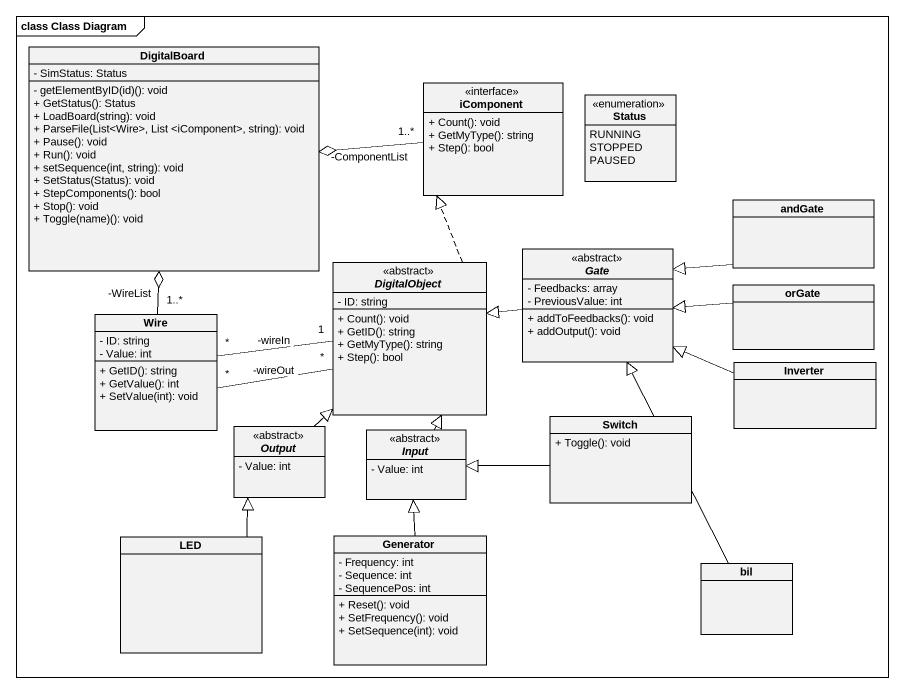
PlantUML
@startuml
mainframe class Class Diagram
hide circle
hide empty members
skinparam classAttributeIconSize 0
class DigitalBoard {
  - SimStatus: Status
  - getElementByID(id)(): void
  + GetStatus(): Status
  + LoadBoard(string): void
  + ParseFile(List<Wire>, List <iComponent>, string): void
  + Pause(): void
  + Run(): void
  + setSequence(int, string): void
  + SetStatus(Status): void
  + StepComponents(): bool
  + Stop(): void
  + Toggle(name)(): void
}
class iComponent <<interface>> {
  + Count(): void
  + GetMyType(): string
  + Step(): bool
}
enum Status {
  RUNNING
  STOPPED
  PAUSED
}
class andGate
abstract class Gate <<abstract>> {
  - Feedbacks: array
  - PreviousValue: int
  + addToFeedbacks(): void
  + addOutput(): void
}
abstract class DigitalObject <<abstract>> {
  - ID: string
  + Count(): void
  + GetID(): string
  + GetMyType(): string
  + Step(): bool
}
class orGate
class Wire {
  - ID: string
  - Value: int
  + GetID(): string
  + GetValue(): int
  + SetValue(int): void
}
class Inverter
abstract class Output <<abstract>> {
  - Value: int
}
abstract class Input <<abstract>> {
  - Value: int
}
class Switch {
  + Toggle(): void
}
class LED
class Generator {
  - Frequency: int
  - Sequence: int
  - SequencePos: int
  + Reset(): void
  + SetFrequency(): void
  + SetSequence(int): void
}
class bil
iComponent "1..*" -left-o DigitalBoard : -ComponentList
andGate -left-|> Gate
Gate -left-|> DigitalObject
DigitalObject .up.|> iComponent
orGate -left-|> Gate
Wire "1..*" -up-o DigitalBoard : -WireList
Wire "*" -right- "1" DigitalObject : -wireIn
Wire "*" -right- "*" DigitalObject : -wireOut
Inverter -left-|> Gate
Output -up-|> DigitalObject
Input -up-|> DigitalObject
Switch -left-|> Input
LED -up-|> Output
Generator -up-|> Input
bil -up-|> Gate
@enduml
